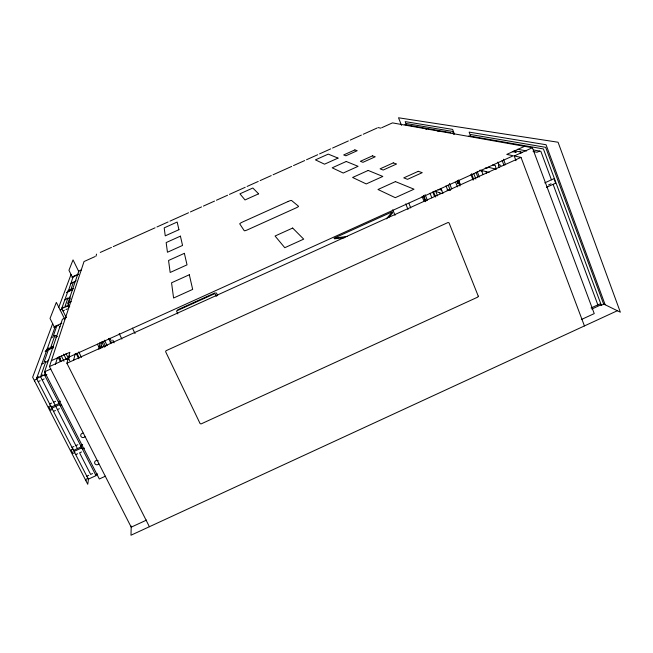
<?xml version="1.0" encoding="UTF-8"?>
<svg xmlns="http://www.w3.org/2000/svg" width="653" height="653" viewBox="0 0 653 653"><rect width="100%" height="100%" fill="white"/><g stroke="black" fill="none" stroke-linecap="round" stroke-linejoin="round"><path stroke-width="0.98" d="M334.401 238.802L344.8 237.643M131.245 526.073L130.984 535.223L617.354 310.73M113.214 341.862L113.287 341.209M88.588 478.282L87.747 484.289L32.65 377.222L52.664 323.676M85.91 480.714L86.131 479.204L88.049 478.322L88.318 479.163L96.015 475.637L95.746 474.796L97.664 473.915M100.652 348.188L101.672 341.862L104.333 347.249M98.913 349.257L100.072 342.335M73.544 360.399L75.266 353.551M341.772 238.084L342.98 237.619M68.532 359.607L69.553 355.526M149.398 526.726L66.908 363.248L68.32 358.024L49.44 366.578L131.212 527.159L146.59 520.074M95.999 256.156L96.554 254.115M55.366 364.456L57.448 357.746M49.44 366.578L84.025 261.543L95.077 256.572M45.473 372.014L44.502 374.912L96.015 475.637M70.295 298.274L67.781 305.743L68.687 307.555M105.451 476.168L99.321 478.984L44.559 371.818L62.427 319.268L66.035 317.636M69.7 306.796L67.896 303.172L78.833 271.003L81.617 269.754M47.334 349.943L46.992 349.535L55.366 326.198L61.888 323.259M72.744 289.246L67.839 291.458L61.733 308.469L66.247 317.521M67.839 291.458L68.026 292.005L66.63 292.642L68.239 291.426L73.226 276.456L78.433 274.113M34.585 380.985L35.009 379.826L36.984 378.928L36.592 378.495L46.763 350.163L47 350.89L45.204 351.698L45.547 350.751L53.024 347.331M54.24 326.802L53.954 327.594L55.578 326.859L55.366 326.198M60.256 310.208L62.011 308.845L61.733 308.469L69.577 305.433M72.279 277.043L72.099 277.549L73.405 276.962L73.226 276.456M58.786 307.277L71.03 274.513M447.076 190.17L447.476 189.566L445.991 185.819M497.88 162.083L498.957 164.907L498.419 165.674L499.145 167.568M388.715 217.425L392.584 212.894L392.322 212.551M386.437 218.869L392.363 211.776L334.05 238.198L347.396 236.41M591.079 307.963L599.683 303.996L601.307 305.204L604.041 304.208M591.814 309.04L600.744 304.927M581.39 319.529L594.238 313.603L532.391 147.733L392.477 122.886L381.687 127.735M86.792 476.192L88.718 475.302M92.571 473.539L90.645 474.421L79.576 452.839L81.519 451.958M71.985 447.37L73.928 446.481M75.862 445.599L77.805 444.709M82.653 444.522L80.711 445.403L81.29 446.848L73.536 450.39L72.956 448.946L71.022 449.835L72.883 453.451L74.817 452.57L74.197 451.362L81.952 447.819L82.564 449.027L84.506 448.146M75.707 454.61L77.642 453.729M49.685 403.978L51.652 403.081M53.611 402.191L55.578 401.301M60.5 401.162L58.541 402.052L59.121 403.497L51.277 407.064L50.697 405.619L48.738 406.517L50.64 410.206L52.599 409.317L51.962 408.084L59.807 404.517L60.435 405.75L61.741 405.162M544.749 182.873L553.973 178.677L555.638 183.183L546.43 187.37M548.544 184.954L551.059 183.803M53.489 411.374L55.448 410.484M57.407 409.594L59.366 408.696M54.925 335.373L53.22 336.148L56.762 326.116L58.403 325.382M51.212 337.772L52.917 336.997M56.338 335.454L54.623 336.23L50.828 347.143L52.607 346.335M55.742 337.193L57.456 336.417M47.269 348.751L49.048 347.951M46.992 349.535L53.236 346.71M50.069 349.331L48.273 350.139L43.996 362.26L45.865 361.411M51.865 348.514L53.66 347.706M47.742 360.562L48.681 360.138M41.743 364.145L43.629 363.297M47.391 361.591L45.506 362.439L40.878 375.753L42.853 374.855M51.391 360.66L69.879 352.285L68.524 357.297L513.266 155.765L506.752 154.41L524.563 146.337M489.146 167.127L486.534 168.311L485.244 167.976M516.009 160.695L514.221 155.961L532.391 147.733M67.847 359.37L68.704 358.979L66.002 353.616M177.747 309.759L215.253 292.764M44.559 371.818L50.869 368.961M110.333 342.286L110.977 341.992L110.275 342.727M110.463 343.249L111.108 342.956M66.908 363.248L521.012 157.381L584.435 325.929M36.935 377.54L38.911 376.642M46.861 374.447L44.886 375.344L44.502 374.912L36.592 378.495L88.318 479.163M539.598 151.096L537.06 152.247L533.077 151.504M38.2 381.621L40.176 380.723M42.151 379.826L44.126 378.928M74.377 276.284L75.683 275.697M76.989 275.109L78.295 274.521M72.14 282.627L73.487 282.023M74.834 281.419L76.181 280.806M70.597 283.769L71.944 283.165M74.646 281.949L73.299 282.553L70.94 289.336L72.336 288.708M68.149 290.593L69.544 289.965M67.977 291.067L73.569 288.553M69.071 291.311L70.475 290.675M71.879 290.046L72.581 289.728M66.467 298.666L67.92 298.013M69.373 297.36L70.1 297.033M64.786 299.947L66.247 299.294M69.161 297.98L67.708 298.633L64.949 306.551L66.459 305.865M67.896 303.172L71.267 301.653M61.929 307.906L63.439 307.228M62.949 310.91L64.459 310.224M65.969 309.538L67.488 308.861M59.219 327.031L60.043 326.655M100.268 252.442L111.418 247.43M113.279 246.597L155.088 227.799M156.949 226.966L168.099 221.955M169.96 221.122L188.537 212.772M190.398 211.931L201.548 206.919M203.41 206.087L214.559 201.075M216.421 200.242L227.571 195.231M229.423 194.398L245.218 187.297M247.079 186.456L258.229 181.444M260.09 180.612L271.24 175.6M273.101 174.767L291.679 166.417M293.54 165.576L304.69 160.565M306.551 159.732L317.701 154.72M319.554 153.888L330.704 148.876M332.565 148.043L348.359 140.942M350.22 140.101L361.37 135.098M363.231 134.257L377.165 127.996M406.093 123.499L452.545 131.433L453.647 134.249M470.348 134.469L545.671 147.325L603.731 304.347M404.901 124.609L450.872 132.69M468.903 135.857L543.427 148.949L601.307 305.204M425.887 129.155L426.646 129.294M437.82 131.294L438.783 131.465M533.599 149.994L540.855 151.325L551.434 179.828M517.641 149.259L526.645 150.957M514.058 150.712L522.008 152.255M512.279 151.602L516.18 152.369L515.568 152.067M378.095 127.58L380.789 128.143M514.221 155.961L521.012 157.381M498.957 164.907L500.843 165.364M492.68 164.915L495.366 165.584L495.945 168.335M488.713 167.323L496.304 169.274M480.453 170.123L489.121 172.474M479.302 170.286L482.167 171.07L481.604 170.825L483.057 174.571M447.476 189.566L449.28 190.227M441.852 190.292L439.347 189.354L438.955 189.95L438.065 189.615M435.004 191.035L440.93 193.329M439.298 192.692L439.779 192.888M603.617 303.996L620.35 312.199L558.062 142.232L398.51 117.777L401.538 125.327M40.551 376.699L55.195 405.276M55.832 406.509L77.413 448.619M63.659 354.106L66.369 359.485M61.26 355.82L63.986 361.223M59.521 356.971L60.427 358.75M58.876 356.726L61.129 361.182M58.395 357.73L60.231 361.362M54.615 327.561L50.028 318.444L56.338 302.38L64.737 319.17M69.014 359.37L69.749 360.815M78.768 351.934L81.494 357.379M76.915 353.24L79.184 357.787M76.099 353.363L78.793 358.75M101.501 345.715L102.374 347.478M101.003 346.163L101.876 347.927M97.468 344.18L99.713 348.71M108.586 338.466L110.724 342.817M104.496 340.197L107.165 345.617M72.54 277.574L68.949 270.285L73.038 259.886L78.874 271.795M103.092 341.258L105.77 346.686M112.773 340.148L114.087 342.841M109.949 338.262L111.263 340.956M119.221 333.601L121.882 339.054M132.437 328.149L135.057 333.552M177.828 313.897L176.506 310.967L214.951 293.548L216.274 296.47M216.429 292.96L217.686 295.703M392.763 209.776L395.032 215.302M408.835 203.222L410.745 207.923M405.742 203.891L407.994 209.425M425.119 194.667L427.397 200.332M423.634 195.459L425.903 201.091M423.242 196.031L425.527 201.712M422.067 196.382L423.936 201.018M432.702 191.925L434.58 196.618M430.009 193.206L431.862 197.851M435.731 191.321L437.543 195.867M433.412 191.402L435.673 197.067M406.313 124.454L405.187 121.621L452.611 129.4L454.447 134.118M441.044 188.758L442.914 193.459M449.509 183.371L451.721 188.962M448.187 184.97L450.39 190.537M458.512 179.999L460.365 184.717M458.528 180.644L459.998 184.399M457.761 180.375L459.981 186.023M455.639 182.26L457.459 186.88M473.694 173.429L475.882 179.061M471.531 173.722L473.719 179.355M470.952 174.531L473.156 180.195M477.163 171.388L479.351 177.036M476.061 172.474L477.882 177.175M485.889 171.388L486.616 173.265M470.576 135.881L469.115 132.11L546.047 144.729L605.168 304.763M503.455 159.226L505.553 164.76M502.124 160.458L503.936 165.225M520.172 151.578L520.865 153.431M553.107 184.334L597.952 305.147M84.972 436.604A2.326 2.188 -3.5 0 1 82.082 437.379A2.326 2.188 -3.5 0 1 80.792 434.849A2.326 2.188 -3.5 0 1 83.233 433.192M98.823 463.81A2.31 2.163 -5.9 0 1 95.607 464.405A2.31 2.163 -5.9 0 1 95.02 461.393A2.31 2.163 -5.9 0 1 98.236 460.806M478.249 296.127L477.857 297.066L201.067 423.928L200.104 423.601L165.625 351.698L165.993 350.743L448.097 222.477L449.019 222.836L478.249 296.127M457.067 181.199L458.055 183.705L457.067 181.199M189.313 274.766L171.551 282.798L173.592 298.029L192.676 289.385L189.313 274.766M292.666 228.052L275.06 236.011L284.781 247.699L303.694 239.137L292.666 228.052M395.44 181.599L377.981 189.492L395.277 197.679L414.018 189.199L395.44 181.599M418.279 171.315L403.758 177.877L407.529 179.322L422.262 172.661L418.279 171.315M354.865 149.912L343.674 154.949L345.902 155.798L357.215 150.704L354.865 149.912M178.93 229.693L165.25 235.847L164.181 227.873L177.167 222.036L178.93 229.693M258.621 193.835L245.03 199.949L239.929 193.819L252.833 188.015L258.621 193.835M338.025 158.108L324.525 164.181L315.423 159.871L328.247 154.108L338.025 158.108M180.416 236.149L166.156 242.573L167.454 252.246L182.554 245.438L180.416 236.149M346.261 161.479L332.189 167.813L343.217 173.037L358.105 166.327L346.261 161.479M372.471 155.855L360.358 161.315L362.97 162.311L375.23 156.785L372.471 155.855M288.193 201.451L242.72 221.947A3.608 0.555 -24 0 0 239.749 223.889L244.238 230.705A3.338 0.539 -24 0 0 247.585 229.783L296.046 207.915A3.192 0.506 -23.6 0 0 298.511 206.242L291.532 200.479A3.216 0.49 -23.6 0 0 288.193 201.451M184.375 253.348L168.556 260.482L170.164 272.464L187.027 264.849L184.375 253.348M368.186 170.449L352.604 177.477L366.235 183.934L382.829 176.441L368.186 170.449M393.286 162.883L380.079 168.841L383.189 170.033L396.575 163.993L393.286 162.883"/></g></svg>
